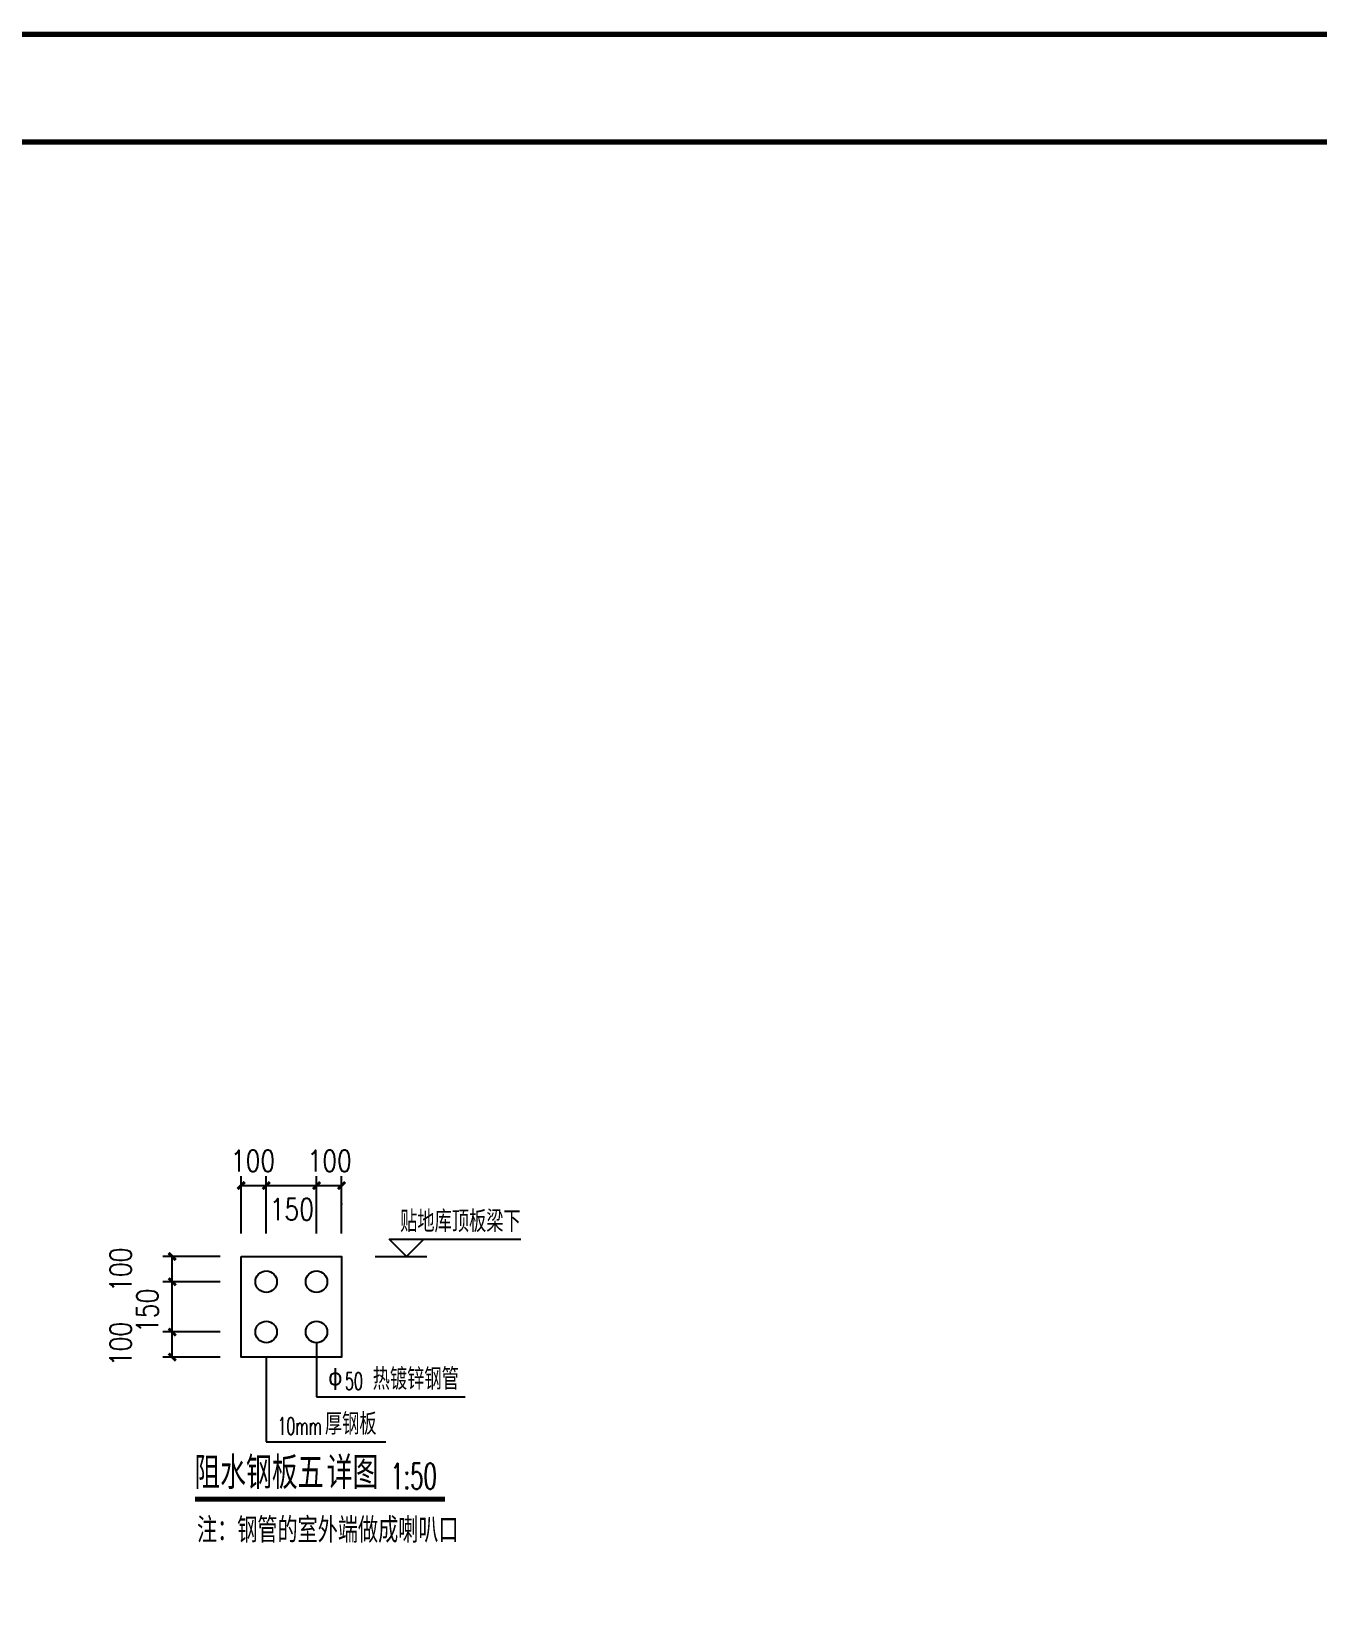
# Model space of a CAD drawing. Extents: x -1396510 to 1250330, y -1892470 to 1623980.
# Drawn here: x -293584 to -275683, y -1279090 to -1257102 of the extents above; entities that cross this region are included whole.
import ezdxf
from ezdxf.enums import TextEntityAlignment as Align

# ---------------------------------------------------------------- set-up
doc = ezdxf.new("R2010")
doc.units = 0
doc.header["$LTSCALE"] = 1000
doc.header["$MEASUREMENT"] = 0
doc.layers.get('Defpoints').update_dxf_attribs({"color": 210})
for name, color, linetype in [('0-cxFrame', 155, 'Continuous'), ('TEL_DIM', 3, 'Continuous'), ('TEL_SYMB', 3, 'Continuous'), ('TEL_TEXT', 7, 'Continuous')]:
    doc.layers.add(name, color=color, linetype=linetype)
doc.layers.add('0-cxText', color=131, linetype='Continuous', lineweight=25)
doc.styles.add('_TEL_DIM', font='SIMPLEX', dxfattribs={"width": 0.8, "height": 3.5, "bigfont": 'HZTXT'})
doc.styles.add('cx_tuming', font='simhei.ttf')
doc.styles.add('cx_tuqian1', font='')
doc.styles.add('DIM_FONT_T3', font='SIMPLEX.shx', dxfattribs={"width": 0.8})
doc.styles.add('黑体', font='simhei.ttf', dxfattribs={"height": 12})
doc.styles.get('cx_tuqian1').set_extended_font_data('SimSun')
doc.dimstyles.new('DIMN$TCH&&100', dxfattribs={"dimtxt": 300, "dimasz": 100, "dimexe": 250, "dimexo": 300, "dimgap": 150, "dimtad": 1, "dimdec": 0, "dimzin": 0, "dimdsep": 46, "dimtxsty": 'DIM_FONT_T3', "dimblk": 'ARCHTICK', "dimcen": 0.09, "dimclrt": 7, "dimazin": 2, "dimtfac": 1, "dimtdec": 0, "dimtix": 1, "dimtmove": 2, "dimatfit": 3, "dimfxl": 0, "dimtolj": 1, "dimtzin": 0, "dimarcsym": 0})

# ---------------------------------------------------------------- blocks, each defined once
blk = doc.blocks.new('_ArchTick')
at = {"color": 0, "linetype": 'ByBlock', "const_width": 0.4}
blk.add_lwpolyline([(-0.5, -0.5), (0.5, 0.5)], dxfattribs=at)
blk = doc.blocks.new('*D444')
at = {"layer": 'Defpoints', "color": 0, "transparency": 16777216}
for p in [(-291663, -1275212), (-291626, -1275212), (-291663, -1275562)]:
    blk.add_point(p, dxfattribs=at)
at = {"layer": 'TEL_DIM', "color": 0, "lineweight": -2, "transparency": 16777216}
for p, q in [((-291626, -1275562), (-291626, -1275212)), ((-291363, -1275212), (-291376, -1275212)), ((-291363, -1275562), (-291376, -1275562))]:
    blk.add_line(p, q, dxfattribs=at)
at = {"layer": 'TEL_DIM', "color": 0, "lineweight": -2, "transparency": 16777216, "xscale": 100, "yscale": 100, "zscale": 100}
for p, rotation in [((-291626, -1275212), 90), ((-291626, -1275562), 270)]:
    blk.add_blockref('_ArchTick', p, dxfattribs=dict(at, rotation=rotation))
at = {"layer": 'TEL_DIM', "color": 7, "transparency": 16777216, "insert": (-292344, -1275379), "char_height": 300, "attachment_point": 5, "rotation": 90, "style": 'DIM_FONT_T3'}
blk.add_mtext('\\A1;100', dxfattribs=at)
blk = doc.blocks.new('*D445')
at = {"layer": 'Defpoints', "color": 0, "transparency": 16777216}
for p in [(-289617, -1273135), (-289267, -1273135), (-289267, -1273173)]:
    blk.add_point(p, dxfattribs=at)
at = {"layer": 'TEL_DIM', "color": 0, "lineweight": -2, "transparency": 16777216}
for p, q in [((-289617, -1273173), (-289267, -1273173)), ((-289617, -1273435), (-289617, -1273423)), ((-289267, -1273435), (-289267, -1273423))]:
    blk.add_line(p, q, dxfattribs=at)
at = {"layer": 'TEL_DIM', "color": 0, "lineweight": -2, "transparency": 16777216, "xscale": 100, "yscale": 100, "zscale": 100, "rotation": 180}
blk.add_blockref('_ArchTick', (-289617, -1273173), dxfattribs=at)
at = {"layer": 'TEL_DIM', "color": 0, "lineweight": -2, "transparency": 16777216, "xscale": 100, "yscale": 100, "zscale": 100}
blk.add_blockref('_ArchTick', (-289267, -1273173), dxfattribs=at)
at = {"layer": 'TEL_DIM', "color": 7, "transparency": 16777216, "insert": (-289434, -1272828), "char_height": 300, "attachment_point": 5, "style": 'DIM_FONT_T3'}
blk.add_mtext('\\A1;100', dxfattribs=at)
blk = doc.blocks.new('*D446')
at = {"layer": 'Defpoints', "color": 0, "transparency": 16777216}
for p in [(-291663, -1274162), (-291626, -1274162), (-291663, -1274512)]:
    blk.add_point(p, dxfattribs=at)
at = {"layer": 'TEL_DIM', "color": 0, "lineweight": -2, "transparency": 16777216}
for p, q in [((-291626, -1274512), (-291626, -1274162)), ((-291363, -1274162), (-291376, -1274162)), ((-291363, -1274512), (-291376, -1274512))]:
    blk.add_line(p, q, dxfattribs=at)
at = {"layer": 'TEL_DIM', "color": 0, "lineweight": -2, "transparency": 16777216, "xscale": 100, "yscale": 100, "zscale": 100}
for p, rotation in [((-291626, -1274162), 90), ((-291626, -1274512), 270)]:
    blk.add_blockref('_ArchTick', p, dxfattribs=dict(at, rotation=rotation))
at = {"layer": 'TEL_DIM', "color": 7, "transparency": 16777216, "insert": (-292344, -1274345), "char_height": 300, "attachment_point": 5, "rotation": 90, "style": 'DIM_FONT_T3'}
blk.add_mtext('\\A1;100', dxfattribs=at)
blk = doc.blocks.new('*D447')
at = {"layer": 'Defpoints', "color": 0, "transparency": 16777216}
for p in [(-291663, -1274512), (-291626, -1274512), (-291663, -1275212)]:
    blk.add_point(p, dxfattribs=at)
at = {"layer": 'TEL_DIM', "color": 0, "lineweight": -2, "transparency": 16777216}
for p, q in [((-291626, -1275212), (-291626, -1274512)), ((-291363, -1274512), (-291376, -1274512)), ((-291363, -1275212), (-291376, -1275212))]:
    blk.add_line(p, q, dxfattribs=at)
at = {"layer": 'TEL_DIM', "color": 0, "lineweight": -2, "transparency": 16777216, "xscale": 100, "yscale": 100, "zscale": 100}
for p, rotation in [((-291626, -1274512), 90), ((-291626, -1275212), 270)]:
    blk.add_blockref('_ArchTick', p, dxfattribs=dict(at, rotation=rotation))
at = {"layer": 'TEL_DIM', "color": 7, "transparency": 16777216, "insert": (-291971, -1274918), "char_height": 300, "attachment_point": 5, "rotation": 90, "style": 'DIM_FONT_T3'}
blk.add_mtext('\\A1;150', dxfattribs=at)
blk = doc.blocks.new('*D448')
at = {"layer": 'Defpoints', "color": 0, "transparency": 16777216}
for p in [(-290317, -1273135), (-289617, -1273135), (-289617, -1273173)]:
    blk.add_point(p, dxfattribs=at)
at = {"layer": 'TEL_DIM', "color": 0, "lineweight": -2, "transparency": 16777216}
for p, q in [((-290317, -1273173), (-289617, -1273173)), ((-290317, -1273435), (-290317, -1273423)), ((-289617, -1273435), (-289617, -1273423))]:
    blk.add_line(p, q, dxfattribs=at)
at = {"layer": 'TEL_DIM', "color": 0, "lineweight": -2, "transparency": 16777216, "xscale": 100, "yscale": 100, "zscale": 100, "rotation": 180}
blk.add_blockref('_ArchTick', (-290317, -1273173), dxfattribs=at)
at = {"layer": 'TEL_DIM', "color": 0, "lineweight": -2, "transparency": 16777216, "xscale": 100, "yscale": 100, "zscale": 100}
blk.add_blockref('_ArchTick', (-289617, -1273173), dxfattribs=at)
at = {"layer": 'TEL_DIM', "color": 7, "transparency": 16777216, "insert": (-289961, -1273504), "char_height": 300, "attachment_point": 5, "style": 'DIM_FONT_T3'}
blk.add_mtext('\\A1;150', dxfattribs=at)
blk = doc.blocks.new('*D449')
at = {"layer": 'Defpoints', "color": 0, "transparency": 16777216}
for p in [(-290667, -1273135), (-290317, -1273135), (-290317, -1273173)]:
    blk.add_point(p, dxfattribs=at)
at = {"layer": 'TEL_DIM', "color": 0, "lineweight": -2, "transparency": 16777216}
for p, q in [((-290667, -1273173), (-290317, -1273173)), ((-290667, -1273435), (-290667, -1273423)), ((-290317, -1273435), (-290317, -1273423))]:
    blk.add_line(p, q, dxfattribs=at)
at = {"layer": 'TEL_DIM', "color": 0, "lineweight": -2, "transparency": 16777216, "xscale": 100, "yscale": 100, "zscale": 100, "rotation": 180}
blk.add_blockref('_ArchTick', (-290667, -1273173), dxfattribs=at)
at = {"layer": 'TEL_DIM', "color": 0, "lineweight": -2, "transparency": 16777216, "xscale": 100, "yscale": 100, "zscale": 100}
blk.add_blockref('_ArchTick', (-290317, -1273173), dxfattribs=at)
at = {"layer": 'TEL_DIM', "color": 7, "transparency": 16777216, "insert": (-290501, -1272828), "char_height": 300, "attachment_point": 5, "style": 'DIM_FONT_T3'}
blk.add_mtext('\\A1;100', dxfattribs=at)
blk = doc.blocks.new('TK22.A0+2 L(Dragon)')
at = {"layer": '0-cxFrame', "color": 7, "const_width": 0.5}
blk.add_lwpolyline([(0, 0), (-1783, 0), (-1783, 841), (0, 841)], close=True, dxfattribs=at)
at = {"layer": '0-cxFrame', "const_width": 0.5}
blk.add_lwpolyline([(-80, 10), (-1763, 10), (-1763, 831), (-80, 831)], close=True, dxfattribs=at)
at = {"style": '黑体', "flags": 4}
blk.add_attdef('图幅', text='', height=3.3, dxfattribs=at).set_placement((-40, 3), align=Align.RIGHT)
at = {"layer": '0-cxText', "flags": 4}
for tag, height, style, p in [('建设单位', 3.5, 'cx_tuming', (-45, 240)), ('项目名称', 3.5, 'cx_tuming', (-45, 210)), ('子项名称', 3.5, 'cx_tuming', (-45, 180)), ('工程编号', 3.3, 'cx_tuqian1', (-35, 165)), ('图名1', 3.5, 'cx_tuming', (-45, 87)), ('图名2', 3.5, 'cx_tuming', (-45, 79)), ('图名3', 3.5, 'cx_tuming', (-45, 71)), ('出图日期', 3.3, 'cx_tuqian1', (-39, 60)), ('专业', 3.3, 'cx_tuqian1', (-55, 52)), ('图号', 3.3, 'cx_tuqian1', (-55, 44)), ('版次', 3.3, 'cx_tuqian1', (-20, 44))]:
    blk.add_attdef(tag, text='', height=height, dxfattribs=dict(at, style=style)).set_placement(p, align=Align.MIDDLE)
at = {"layer": 'Defpoints', "color": 6, "flags": 4}
for tag, height, style, p in [('tufu', 3.3, '黑体', (-12, 12)), ('dwfname', 4, 'cx_tuqian1', (-80, 3))]:
    blk.add_attdef(tag, text='', height=height, dxfattribs=dict(at, style=style)).set_placement(p, align=Align.RIGHT)

msp = doc.modelspace()

# ---------------------------------------------------------------- linework, layer by layer
at = {"layer": 'TEL_DIM'}
for p, q in [((-290667.4, -1273840), (-290667.4, -1273040)), ((-290317.4, -1273840), (-290317.4, -1273040)), ((-290317.4, -1273840), (-290317.4, -1273040)), ((-289617.4, -1273840), (-289617.4, -1273040)), ((-289617.4, -1273840), (-289617.4, -1273040)), ((-289617.4, -1273840), (-289617.4, -1273040)), ((-289617.4, -1273840), (-289617.4, -1273040)), ((-289267.4, -1273840), (-289267.4, -1273040)), ((-290958.2, -1274161.9), (-291758.2, -1274161.9)), ((-290958.2, -1274511.9), (-291758.2, -1274511.9)), ((-290958.2, -1274511.9), (-291758.2, -1274511.9)), ((-290958.2, -1274511.9), (-291758.2, -1274511.9)), ((-290958.2, -1275211.9), (-291758.2, -1275211.9)), ((-290958.2, -1275561.9), (-291758.2, -1275561.9))]:
    msp.add_line(p, q, dxfattribs=at)
at = {"layer": 'TEL_SYMB', "const_width": 70}
msp.add_lwpolyline([(-291308, -1277539.1), (-287830.8, -1277539.1)], dxfattribs=at)
at = {"layer": 'TEL_TEXT', "color": 3, "linetype": 'ByBlock'}
for p, q in [((-288364.7, -1274161.9), (-288604.7, -1273921.9)), ((-288604.7, -1273921.9), (-286772.9, -1273921.9)), ((-288124.7, -1273921.9), (-288364.7, -1274161.9)), ((-288798.8, -1274161.9), (-288080.6, -1274161.9)), ((-289617.4, -1275361.9), (-289617.4, -1276117.3)), ((-290317.4, -1275561.9), (-290317.4, -1276742.9)), ((-289617.4, -1276117.3), (-287550.1, -1276117.3)), ((-290317.4, -1276742.9), (-288654.1, -1276742.9))]:
    msp.add_line(p, q, dxfattribs=at)
msp.add_lwpolyline([(-290667.4, -1274161.9), (-289267.4, -1274161.9), (-289267.4, -1275561.9), (-290667.4, -1275561.9)], close=True, dxfattribs=at)
for centre in [(-290317.4, -1274511.9), (-289617.4, -1274511.9), (-290317.4, -1275211.9), (-289617.4, -1275211.9)]:
    msp.add_circle(centre, 150, dxfattribs=at)

# ---------------------------------------------------------------- block references
at = {"layer": '0-cxFrame', "xscale": 150, "yscale": 150, "zscale": 150}
msp.add_blockref('TK22.A0+2 L(Dragon)', (-76103.8, -1383290), dxfattribs=at)

# ---------------------------------------------------------------- texts
at = {"layer": 'TEL_SYMB', "color": 7, "style": '_TEL_DIM'}
for s, height, width, p in [('阻水钢板五', 450, 0.8, (-291319, -1277399.1)), ('详图', 450, 0.8, (-289475.9, -1277399.1)), ('1:50', 360, 0.6, (-288589.3, -1277399.1))]:
    msp.add_text(s, height=height, dxfattribs=dict(at, width=width)).set_placement(p)
at = {"layer": 'TEL_TEXT', "color": 3, "linetype": 'ByBlock', "style": '_TEL_DIM'}
for s, height, width, p in [('贴地库顶板梁下', 300, 0.8, (-288453.9, -1273821.9)), ('热镀锌钢管', 300, 0.8, (-288835.3, -1276017.3)), ('Φ', 300, 0.8, (-289459.3, -1276017.3)), ('50', 240, 0.6, (-289219.3, -1276017.3)), ('厚钢板', 300, 0.8, (-289501, -1276642.9)), ('10mm', 240, 0.6, (-290159.3, -1276642.9))]:
    msp.add_text(s, height=height, dxfattribs=dict(at, width=width)).set_placement(p)
at = {"layer": 'TEL_TEXT', "style": '_TEL_DIM', "width": 0.8}
msp.add_text('注：钢管的室外端做成喇叭口', height=350, dxfattribs=at).set_placement((-291280.1, -1278147.1))

# ---------------------------------------------------------------- dimensions: what is measured, and where the dimension line sits
at = {"layer": 'TEL_DIM'}
for base, p1, p2, angle, text, picture, middle in [((-290317.4, -1273172.5), (-290667.4, -1273135.4), (-290317.4, -1273135.4), 0, '100', '*D449', (-290500.7, -1272827.5)), ((-289267.4, -1273172.5), (-289617.4, -1273135.4), (-289267.4, -1273135.4), 360, '100', '*D445', (-289434.2, -1272827.5)), ((-289617.4, -1273172.5), (-290317.4, -1273135.4), (-289617.4, -1273135.4), 0, '150', '*D448', (-289961.2, -1273503.5)), ((-291625.6, -1274161.9), (-291662.8, -1274511.9), (-291662.8, -1274161.9), 90, '100', '*D446', (-292343.8, -1274345.2)), ((-291625.6, -1274511.9), (-291662.8, -1275211.9), (-291662.8, -1274511.9), 90, '150', '*D447', (-291970.6, -1274917.7)), ((-291625.6, -1275211.9), (-291662.8, -1275561.9), (-291662.8, -1275211.9), 90, '100', '*D444', (-292343.8, -1275378.7))]:
    dim = msp.add_linear_dim(base=base, p1=p1, p2=p2, angle=angle, text=text, dimstyle='DIMN$TCH&&100', dxfattribs=at)
    dim.commit()
    dim.dimension.update_dxf_attribs({"geometry": picture, "text_midpoint": middle, "dimtype": 129})

doc.saveas('drawing.dxf')
